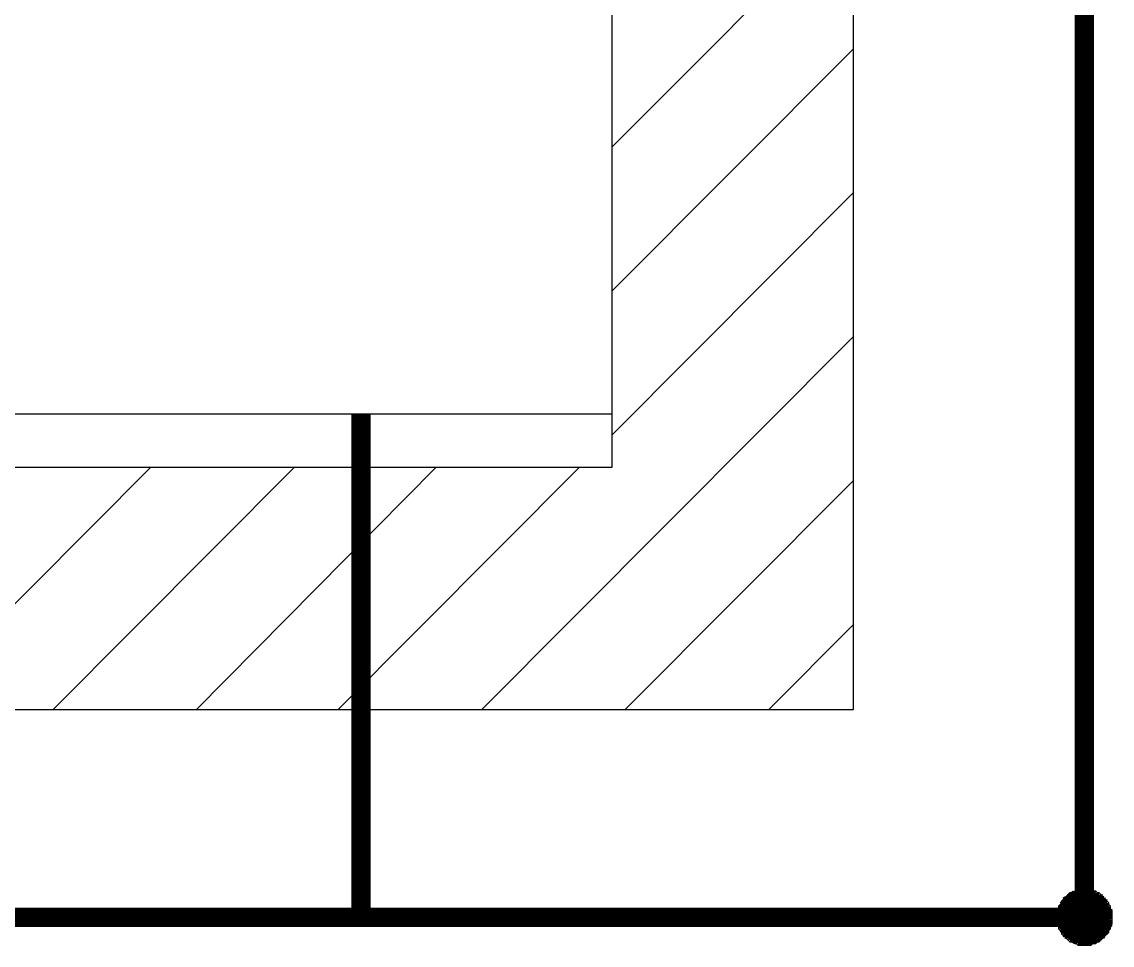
# Model space of a CAD drawing. Extents: x 2969 to 3809, y -1283 to -33.
# Drawn here: x 3130.3 to 3165.49, y -923.22 to -893.44 of the extents above; entities that cross this region are included whole.
import ezdxf

# ---------------------------------------------------------------- set-up
doc = ezdxf.new("R2010")
doc.units = 0
doc.header["$LTSCALE"] = 10
for name, color, linetype in [('填充', 8, 'Continuous'), ('轮廓', 7, 'Continuous'), ('钢筋', 4, 'Continuous')]:
    doc.layers.add(name, color=color, linetype=linetype)

msp = doc.modelspace()

# ---------------------------------------------------------------- linework, layer by layer
at = {"layer": '填充'}
for points in [[(3149.336, -897.484), (3157.124, -889.676)], [(3149.336, -902.128), (3157.124, -894.32)], [(3149.336, -906.77), (3157.124, -898.96)], [(3145.132, -915.628), (3157.124, -903.604)], [(3126.662, -915.628), (3134.45, -907.819)], [(3131.294, -915.628), (3139.082, -907.819)], [(3135.922, -915.628), (3143.66, -907.819)], [(3140.5, -915.628), (3148.288, -907.819)], [(3149.761, -915.628), (3157.124, -908.246)], [(3154.39, -915.628), (3157.124, -912.888)]]:
    msp.add_lwpolyline(points, dxfattribs=at)
at = {"layer": '轮廓'}
for points in [[(3157.124, -871.267), (3157.124, -915.628)], [(3149.336, -879.024), (3149.336, -907.819)], [(3086.739, -906.087), (3149.336, -906.087)], [(3149.336, -907.819), (3086.739, -907.819)], [(3157.124, -915.628), (3079.005, -915.628)]]:
    msp.add_lwpolyline(points, dxfattribs=at)
at = {"layer": '钢筋', "const_width": 0.625}
for points in [[(3164.592, -864.519), (3164.592, -922.324)], [(3141.238, -922.324), (3141.238, -906.087)], [(3071.482, -922.324), (3164.592, -922.324)]]:
    msp.add_lwpolyline(points, dxfattribs=at)
at = {"layer": '钢筋'}
for points in [[(3165.486, -922.324), (3165.486, -922.271), (3165.486, -922.164), (3165.486, -922.111), (3165.436, -922.066), (3165.436, -921.96), (3165.381, -921.906), (3165.381, -921.853), (3165.326, -921.799), (3165.275, -921.746), (3165.221, -921.693), (3165.17, -921.639), (3165.115, -921.586), (3165.061, -921.533), (3165.017, -921.533), (3164.963, -921.479), (3164.857, -921.479), (3164.803, -921.426), (3164.752, -921.426), (3164.646, -921.426), (3164.592, -921.426), (3164.538, -921.426), (3164.432, -921.426), (3164.378, -921.426), (3164.327, -921.479), (3164.283, -921.479), (3164.174, -921.533), (3164.123, -921.533), (3164.069, -921.586), (3164.014, -921.639), (3163.963, -921.693), (3163.909, -921.746), (3163.854, -921.799), (3163.854, -921.853), (3163.803, -921.906), (3163.749, -921.96), (3163.749, -922.066), (3163.698, -922.111), (3163.698, -922.164), (3163.698, -922.271), (3163.698, -922.324), (3163.698, -922.378), (3163.698, -922.484), (3163.698, -922.538), (3163.749, -922.591), (3163.749, -922.698), (3163.803, -922.751), (3163.854, -922.804), (3163.854, -922.858), (3163.909, -922.902), (3163.963, -922.956), (3164.014, -923.009), (3164.069, -923.062), (3164.123, -923.115), (3164.174, -923.115), (3164.283, -923.169), (3164.327, -923.169), (3164.378, -923.222), (3164.432, -923.222), (3164.538, -923.222), (3164.592, -923.222), (3164.646, -923.222), (3164.752, -923.222), (3164.803, -923.222), (3164.857, -923.169), (3164.963, -923.169), (3165.017, -923.115), (3165.061, -923.115), (3165.115, -923.062), (3165.17, -923.009), (3165.221, -922.956), (3165.275, -922.902), (3165.326, -922.858), (3165.381, -922.804), (3165.381, -922.751), (3165.436, -922.698), (3165.436, -922.591), (3165.486, -922.538), (3165.486, -922.484), (3165.486, -922.378), (3165.486, -922.324)], [(3163.698, -922.111), (3164.378, -921.426)], [(3163.698, -922.111), (3164.378, -921.426)], [(3163.698, -922.111), (3164.378, -921.426)], [(3163.698, -922.111), (3164.378, -921.426)], [(3163.698, -922.111), (3164.378, -921.426)], [(3163.698, -922.111), (3164.378, -921.426)], [(3163.698, -922.111), (3164.378, -921.426)], [(3163.698, -922.111), (3164.378, -921.426)], [(3163.698, -922.111), (3164.378, -921.426)], [(3163.698, -922.111), (3164.378, -921.426)], [(3163.698, -922.111), (3164.432, -921.426)], [(3163.698, -922.111), (3164.432, -921.426)], [(3163.698, -922.164), (3164.432, -921.426)], [(3163.698, -922.164), (3164.432, -921.426)], [(3163.698, -922.164), (3164.432, -921.426)], [(3163.698, -922.164), (3164.432, -921.426)], [(3163.698, -922.164), (3164.432, -921.426)], [(3163.698, -922.164), (3164.432, -921.426)], [(3163.698, -922.164), (3164.432, -921.426)], [(3163.698, -922.164), (3164.432, -921.426)], [(3163.698, -922.164), (3164.432, -921.426)], [(3163.698, -922.164), (3164.432, -921.426)], [(3163.698, -922.164), (3164.432, -921.426)], [(3163.698, -922.164), (3164.432, -921.426)], [(3163.698, -922.164), (3164.432, -921.426)], [(3163.698, -922.164), (3164.432, -921.426)], [(3163.698, -922.164), (3164.432, -921.426)], [(3163.698, -922.164), (3164.432, -921.426)], [(3163.698, -922.164), (3164.432, -921.426)], [(3163.698, -922.164), (3164.486, -921.426)], [(3163.698, -922.164), (3164.486, -921.426)], [(3163.698, -922.217), (3164.486, -921.426)], [(3163.698, -922.217), (3164.486, -921.426)], [(3163.698, -922.217), (3164.486, -921.426)], [(3163.698, -922.217), (3164.486, -921.426)], [(3163.698, -922.217), (3164.486, -921.426)], [(3163.698, -922.217), (3164.486, -921.426)], [(3163.698, -922.217), (3164.486, -921.426)], [(3163.698, -922.217), (3164.486, -921.426)], [(3163.698, -922.217), (3164.486, -921.426)], [(3163.698, -922.217), (3164.486, -921.426)], [(3163.698, -922.217), (3164.486, -921.426)], [(3163.698, -922.217), (3164.486, -921.426)], [(3163.698, -922.217), (3164.486, -921.426)], [(3163.698, -922.217), (3164.486, -921.426)], [(3163.698, -922.217), (3164.486, -921.426)], [(3163.698, -922.217), (3164.486, -921.426)], [(3163.698, -922.217), (3164.486, -921.426)], [(3163.698, -922.217), (3164.486, -921.426)], [(3163.698, -922.217), (3164.538, -921.426)], [(3163.698, -922.217), (3164.538, -921.426)], [(3163.698, -922.271), (3164.538, -921.426)], [(3163.698, -922.271), (3164.538, -921.426)], [(3163.698, -922.271), (3164.538, -921.426)], [(3163.698, -922.271), (3164.538, -921.426)], [(3163.698, -922.271), (3164.538, -921.426)], [(3163.698, -922.271), (3164.538, -921.426)], [(3163.698, -922.271), (3164.538, -921.426)], [(3163.698, -922.271), (3164.538, -921.426)], [(3163.698, -922.271), (3164.538, -921.426)], [(3163.698, -922.271), (3164.538, -921.426)], [(3163.698, -922.271), (3164.538, -921.426)], [(3163.698, -922.271), (3164.538, -921.426)], [(3163.698, -922.271), (3164.538, -921.426)], [(3163.698, -922.271), (3164.538, -921.426)], [(3163.698, -922.271), (3164.538, -921.426)], [(3163.698, -922.271), (3164.538, -921.426)], [(3163.698, -922.271), (3164.538, -921.426)], [(3163.698, -922.271), (3164.538, -921.426)], [(3163.698, -922.271), (3164.538, -921.426)], [(3163.698, -922.271), (3164.592, -921.426)], [(3163.698, -922.271), (3164.592, -921.426)], [(3163.698, -922.324), (3164.592, -921.426)], [(3163.698, -922.324), (3164.592, -921.426)], [(3163.698, -922.324), (3164.592, -921.426)], [(3163.698, -922.324), (3164.592, -921.426)], [(3163.698, -922.324), (3164.592, -921.426)], [(3163.698, -922.324), (3164.592, -921.426)], [(3163.698, -922.324), (3164.592, -921.426)], [(3163.698, -922.324), (3164.592, -921.426)], [(3163.698, -922.324), (3164.592, -921.426)], [(3163.698, -922.324), (3164.592, -921.426)], [(3163.698, -922.324), (3164.592, -921.426)], [(3163.698, -922.324), (3164.592, -921.426)], [(3163.698, -922.324), (3164.592, -921.426)], [(3163.698, -922.324), (3164.592, -921.426)], [(3163.698, -922.324), (3164.592, -921.426)], [(3163.698, -922.324), (3164.592, -921.426)], [(3163.698, -922.324), (3164.592, -921.426)], [(3163.698, -922.324), (3164.592, -921.426)], [(3163.698, -922.324), (3164.592, -921.426)], [(3163.698, -922.324), (3164.592, -921.426)], [(3163.698, -922.324), (3164.592, -921.426)], [(3163.698, -922.324), (3164.646, -921.426)], [(3163.698, -922.324), (3164.646, -921.426)], [(3163.698, -922.378), (3164.646, -921.426)], [(3163.698, -922.378), (3164.646, -921.426)], [(3163.698, -922.378), (3164.646, -921.426)], [(3163.698, -922.378), (3164.646, -921.426)], [(3163.698, -922.378), (3164.646, -921.426)], [(3163.698, -922.378), (3164.646, -921.426)], [(3163.698, -922.378), (3164.646, -921.426)], [(3163.698, -922.378), (3164.646, -921.426)], [(3163.698, -922.378), (3164.646, -921.426)], [(3163.698, -922.378), (3164.646, -921.426)], [(3163.698, -922.378), (3164.646, -921.426)], [(3163.698, -922.378), (3164.646, -921.426)], [(3163.698, -922.378), (3164.646, -921.426)], [(3163.698, -922.378), (3164.646, -921.426)], [(3163.698, -922.378), (3164.646, -921.426)], [(3163.698, -922.378), (3164.646, -921.426)], [(3163.698, -922.378), (3164.646, -921.426)], [(3163.698, -922.378), (3164.646, -921.426)], [(3163.698, -922.378), (3164.646, -921.426)], [(3163.698, -922.378), (3164.646, -921.426)], [(3163.698, -922.378), (3164.646, -921.426)], [(3163.698, -922.378), (3164.646, -921.426)], [(3163.698, -922.378), (3164.697, -921.426)], [(3163.698, -922.378), (3164.697, -921.426)], [(3163.698, -922.431), (3164.697, -921.426)], [(3163.698, -922.431), (3164.697, -921.426)], [(3163.698, -922.431), (3164.697, -921.426)], [(3163.698, -922.431), (3164.697, -921.426)], [(3163.698, -922.431), (3164.697, -921.426)], [(3163.698, -922.431), (3164.697, -921.426)], [(3163.698, -922.431), (3164.697, -921.426)], [(3163.698, -922.431), (3164.697, -921.426)], [(3163.698, -922.431), (3164.697, -921.426)], [(3163.698, -922.431), (3164.697, -921.426)], [(3163.698, -922.431), (3164.697, -921.426)], [(3163.698, -922.431), (3164.697, -921.426)], [(3163.698, -922.431), (3164.697, -921.426)], [(3163.698, -922.431), (3164.697, -921.426)], [(3163.698, -922.431), (3164.697, -921.426)], [(3163.698, -922.431), (3164.697, -921.426)], [(3163.698, -922.431), (3164.697, -921.426)], [(3163.698, -922.431), (3164.697, -921.426)], [(3163.698, -922.431), (3164.697, -921.426)], [(3163.698, -922.431), (3164.697, -921.426)], [(3163.698, -922.431), (3164.697, -921.426)], [(3163.698, -922.431), (3164.697, -921.426)], [(3163.698, -922.431), (3164.697, -921.426)], [(3163.698, -922.431), (3164.752, -921.426)], [(3163.698, -922.431), (3164.752, -921.426)], [(3163.698, -922.431), (3164.752, -921.426)], [(3163.698, -922.484), (3164.752, -921.426)], [(3163.698, -922.484), (3164.752, -921.426)], [(3163.698, -922.484), (3164.752, -921.426)], [(3163.698, -922.484), (3164.752, -921.426)], [(3163.698, -922.484), (3164.752, -921.426)], [(3163.698, -922.484), (3164.752, -921.426)], [(3163.698, -922.484), (3164.752, -921.426)], [(3163.698, -922.484), (3164.752, -921.426)], [(3163.698, -922.484), (3164.752, -921.426)], [(3163.698, -922.484), (3164.752, -921.426)], [(3163.698, -922.484), (3164.752, -921.426)], [(3163.698, -922.484), (3164.752, -921.426)], [(3163.698, -922.484), (3164.752, -921.426)], [(3163.698, -922.484), (3164.752, -921.426)], [(3163.698, -922.484), (3164.752, -921.426)], [(3163.698, -922.484), (3164.752, -921.426)], [(3163.698, -922.484), (3164.752, -921.426)], [(3163.698, -922.484), (3164.752, -921.426)], [(3163.698, -922.484), (3164.752, -921.426)], [(3163.698, -922.484), (3164.752, -921.426)], [(3163.698, -922.484), (3164.752, -921.426)], [(3163.698, -922.484), (3164.752, -921.426)], [(3163.698, -922.484), (3164.752, -921.426)], [(3163.698, -922.484), (3164.752, -921.426)], [(3163.698, -922.484), (3164.803, -921.426)], [(3163.698, -922.484), (3164.803, -921.426)], [(3163.698, -922.484), (3164.803, -921.426)], [(3163.698, -922.538), (3164.803, -921.426)], [(3163.698, -922.538), (3164.803, -921.426)], [(3163.698, -922.538), (3164.803, -921.426)], [(3163.698, -922.538), (3164.803, -921.426)], [(3163.698, -922.538), (3164.803, -921.426)], [(3163.698, -922.538), (3164.803, -921.426)], [(3163.698, -922.538), (3164.803, -921.426)], [(3163.698, -922.538), (3164.803, -921.426)], [(3163.698, -922.538), (3164.803, -921.426)], [(3163.698, -922.538), (3164.803, -921.426)], [(3163.698, -922.538), (3164.803, -921.426)], [(3163.698, -922.538), (3164.803, -921.426)], [(3163.698, -922.538), (3164.803, -921.426)], [(3163.698, -922.538), (3164.803, -921.426)], [(3163.698, -922.538), (3164.803, -921.426)], [(3163.698, -922.538), (3164.803, -921.426)], [(3163.698, -922.538), (3164.803, -921.426)], [(3163.749, -922.066), (3164.378, -921.426)], [(3163.749, -922.066), (3164.378, -921.426)], [(3163.749, -922.111), (3164.378, -921.426)], [(3163.749, -922.111), (3164.378, -921.426)], [(3163.749, -922.111), (3164.378, -921.426)], [(3163.749, -922.111), (3164.378, -921.426)], [(3163.749, -922.111), (3164.378, -921.426)], [(3163.749, -922.538), (3164.803, -921.426)], [(3163.749, -922.538), (3164.803, -921.426)], [(3163.749, -922.538), (3164.803, -921.426)], [(3163.749, -922.538), (3164.803, -921.426)], [(3163.749, -922.538), (3164.803, -921.426)], [(3163.749, -922.538), (3164.803, -921.426)], [(3163.749, -922.538), (3164.803, -921.426)], [(3163.749, -922.538), (3164.803, -921.426)], [(3163.749, -922.538), (3164.857, -921.426)], [(3163.749, -922.538), (3164.857, -921.426)], [(3163.749, -922.538), (3164.857, -921.426)], [(3163.749, -922.591), (3164.857, -921.426)], [(3163.749, -921.96), (3164.228, -921.479)], [(3163.749, -921.96), (3164.228, -921.479)], [(3163.749, -921.96), (3164.228, -921.479)], [(3163.749, -921.96), (3164.228, -921.479)], [(3163.749, -921.96), (3164.228, -921.479)], [(3163.749, -921.96), (3164.228, -921.479)], [(3163.749, -921.96), (3164.283, -921.479)], [(3163.749, -921.96), (3164.283, -921.479)], [(3163.749, -922.013), (3164.283, -921.479)], [(3163.749, -922.013), (3164.283, -921.479)], [(3163.749, -922.013), (3164.283, -921.479)], [(3163.749, -922.013), (3164.283, -921.479)], [(3163.749, -922.013), (3164.283, -921.479)], [(3163.749, -922.013), (3164.283, -921.479)], [(3163.749, -922.013), (3164.283, -921.479)], [(3163.749, -922.013), (3164.283, -921.479)], [(3163.749, -922.013), (3164.283, -921.479)], [(3163.749, -922.013), (3164.283, -921.479)], [(3163.749, -922.013), (3164.283, -921.479)], [(3163.749, -922.013), (3164.283, -921.479)], [(3163.749, -922.013), (3164.283, -921.479)], [(3163.749, -922.013), (3164.327, -921.479)], [(3163.749, -922.066), (3164.327, -921.479)], [(3163.749, -922.066), (3164.327, -921.479)], [(3163.749, -922.066), (3164.327, -921.479)], [(3163.749, -922.066), (3164.327, -921.479)], [(3163.749, -922.066), (3164.327, -921.479)], [(3163.749, -922.066), (3164.327, -921.479)], [(3163.749, -922.066), (3164.327, -921.479)], [(3163.749, -922.066), (3164.327, -921.479)], [(3163.749, -922.066), (3164.327, -921.479)], [(3163.749, -922.066), (3164.327, -921.479)], [(3163.749, -922.066), (3164.327, -921.479)], [(3163.749, -922.066), (3164.327, -921.479)], [(3163.749, -922.066), (3164.327, -921.479)], [(3163.749, -922.066), (3164.327, -921.479)], [(3163.749, -922.591), (3164.857, -921.479)], [(3163.749, -922.591), (3164.857, -921.479)], [(3163.749, -922.591), (3164.857, -921.479)], [(3163.749, -922.591), (3164.857, -921.479)], [(3163.749, -922.591), (3164.857, -921.479)], [(3163.749, -922.591), (3164.857, -921.479)], [(3163.749, -922.591), (3164.857, -921.479)], [(3163.749, -922.591), (3164.857, -921.479)], [(3163.749, -922.591), (3164.857, -921.479)], [(3163.749, -922.591), (3164.857, -921.479)], [(3163.749, -922.591), (3164.857, -921.479)], [(3163.749, -922.591), (3164.857, -921.479)], [(3163.749, -922.591), (3164.857, -921.479)], [(3163.749, -922.591), (3164.857, -921.479)], [(3163.749, -922.591), (3164.857, -921.479)], [(3163.749, -922.591), (3164.857, -921.479)], [(3163.749, -922.591), (3164.857, -921.479)], [(3163.749, -922.591), (3164.857, -921.479)], [(3163.749, -922.591), (3164.857, -921.479)], [(3163.749, -922.591), (3164.857, -921.479)], [(3163.749, -922.591), (3164.857, -921.479)], [(3163.749, -922.591), (3164.857, -921.479)], [(3163.749, -922.591), (3164.857, -921.479)], [(3163.749, -922.591), (3164.857, -921.479)], [(3163.749, -922.591), (3164.857, -921.479)], [(3163.749, -922.591), (3164.857, -921.479)], [(3163.749, -922.591), (3164.912, -921.479)], [(3163.749, -922.591), (3164.912, -921.479)], [(3163.749, -922.591), (3164.912, -921.479)], [(3163.749, -922.645), (3164.912, -921.479)], [(3163.749, -922.645), (3164.912, -921.479)], [(3163.749, -922.645), (3164.912, -921.479)], [(3163.749, -922.645), (3164.912, -921.479)], [(3163.749, -922.645), (3164.912, -921.479)], [(3163.749, -922.645), (3164.912, -921.479)], [(3163.749, -922.645), (3164.912, -921.479)], [(3163.749, -922.645), (3164.912, -921.479)], [(3163.749, -922.645), (3164.912, -921.479)], [(3163.749, -922.645), (3164.912, -921.479)], [(3163.749, -922.645), (3164.912, -921.479)], [(3163.749, -922.645), (3164.912, -921.479)], [(3163.749, -922.645), (3164.912, -921.479)], [(3163.749, -922.645), (3164.912, -921.479)], [(3163.749, -922.645), (3164.912, -921.479)], [(3163.749, -922.645), (3164.912, -921.479)], [(3163.749, -922.645), (3164.912, -921.479)], [(3163.749, -922.645), (3164.912, -921.479)], [(3163.749, -922.645), (3164.912, -921.479)], [(3163.749, -922.645), (3164.912, -921.479)], [(3163.749, -922.645), (3164.912, -921.479)], [(3163.749, -922.645), (3164.912, -921.479)], [(3163.749, -922.645), (3164.912, -921.479)], [(3163.749, -922.645), (3164.912, -921.479)], [(3163.749, -922.645), (3164.912, -921.479)], [(3163.749, -922.645), (3164.912, -921.479)], [(3163.749, -922.645), (3164.912, -921.479)], [(3163.749, -922.645), (3164.912, -921.479)], [(3163.749, -922.645), (3164.963, -921.479)], [(3163.749, -922.645), (3164.963, -921.479)], [(3163.749, -922.645), (3164.963, -921.479)], [(3163.749, -922.698), (3164.963, -921.479)], [(3163.749, -922.698), (3164.963, -921.479)], [(3163.749, -922.698), (3164.963, -921.479)], [(3163.749, -922.698), (3164.963, -921.479)], [(3163.749, -922.698), (3164.963, -921.479)], [(3163.749, -922.698), (3164.963, -921.479)], [(3163.749, -922.698), (3164.963, -921.479)], [(3163.749, -922.698), (3164.963, -921.479)], [(3163.749, -922.698), (3164.963, -921.479)], [(3163.749, -922.698), (3164.963, -921.479)], [(3163.749, -922.698), (3164.963, -921.479)], [(3163.749, -922.698), (3164.963, -921.479)], [(3163.749, -922.698), (3164.963, -921.479)], [(3163.749, -922.698), (3164.963, -921.479)], [(3163.749, -922.698), (3164.963, -921.479)], [(3163.749, -922.698), (3164.963, -921.479)], [(3163.749, -922.698), (3164.963, -921.479)], [(3163.803, -921.96), (3164.228, -921.479)], [(3163.803, -921.96), (3164.228, -921.479)], [(3163.803, -921.96), (3164.228, -921.479)], [(3163.803, -922.698), (3164.963, -921.479)], [(3163.803, -922.698), (3164.963, -921.479)], [(3163.803, -922.698), (3164.963, -921.479)], [(3163.803, -922.698), (3164.963, -921.479)], [(3163.803, -922.698), (3164.963, -921.479)], [(3163.803, -922.698), (3164.963, -921.479)], [(3163.803, -922.698), (3164.963, -921.479)], [(3163.803, -922.698), (3164.963, -921.479)], [(3163.803, -921.853), (3164.123, -921.533)], [(3163.803, -921.853), (3164.123, -921.533)], [(3163.803, -921.853), (3164.123, -921.533)], [(3163.803, -921.853), (3164.174, -921.533)], [(3163.803, -921.906), (3164.174, -921.533)], [(3163.803, -921.906), (3164.174, -921.533)], [(3163.803, -921.906), (3164.174, -921.533)], [(3163.803, -921.906), (3164.174, -921.533)], [(3163.803, -921.906), (3164.174, -921.533)], [(3163.803, -921.906), (3164.174, -921.533)], [(3163.803, -921.906), (3164.174, -921.533)], [(3163.803, -921.906), (3164.174, -921.533)], [(3163.803, -921.906), (3164.174, -921.533)], [(3163.803, -921.906), (3164.174, -921.533)], [(3163.803, -921.906), (3164.228, -921.533)], [(3163.803, -921.96), (3164.228, -921.533)], [(3163.803, -921.96), (3164.228, -921.533)], [(3163.803, -922.698), (3164.963, -921.533)], [(3163.803, -922.698), (3164.963, -921.533)], [(3163.803, -922.698), (3164.963, -921.533)], [(3163.803, -922.698), (3164.963, -921.533)], [(3163.803, -922.698), (3164.963, -921.533)], [(3163.803, -922.698), (3165.017, -921.533)], [(3163.803, -922.698), (3165.017, -921.533)], [(3163.803, -922.698), (3165.017, -921.533)], [(3163.803, -922.751), (3165.017, -921.533)], [(3163.803, -922.751), (3165.017, -921.533)], [(3163.803, -922.751), (3165.017, -921.533)], [(3163.803, -922.751), (3165.017, -921.533)], [(3163.803, -922.751), (3165.017, -921.533)], [(3163.803, -922.751), (3165.017, -921.533)], [(3163.803, -922.751), (3165.017, -921.533)], [(3163.803, -922.751), (3165.017, -921.533)], [(3163.803, -922.751), (3165.017, -921.533)], [(3163.803, -922.751), (3165.017, -921.533)], [(3163.803, -922.751), (3165.017, -921.533)], [(3163.803, -922.751), (3165.017, -921.533)], [(3163.803, -922.751), (3165.017, -921.533)], [(3163.803, -922.751), (3165.017, -921.533)], [(3163.803, -922.751), (3165.017, -921.533)], [(3163.803, -922.751), (3165.017, -921.533)], [(3163.803, -922.751), (3165.017, -921.533)], [(3163.803, -922.751), (3165.017, -921.533)], [(3163.803, -922.751), (3165.017, -921.533)], [(3163.803, -922.751), (3165.017, -921.533)], [(3163.803, -922.751), (3165.017, -921.533)], [(3163.803, -922.751), (3165.017, -921.533)], [(3163.803, -922.751), (3165.017, -921.533)], [(3163.803, -922.751), (3165.017, -921.533)], [(3163.803, -922.751), (3165.017, -921.533)], [(3163.803, -922.751), (3165.017, -921.533)], [(3163.803, -922.751), (3165.017, -921.533)], [(3163.803, -922.751), (3165.017, -921.533)], [(3163.803, -922.751), (3165.017, -921.533)], [(3163.803, -922.751), (3165.017, -921.533)], [(3163.803, -922.751), (3165.017, -921.533)], [(3163.803, -922.751), (3165.017, -921.533)], [(3163.803, -922.751), (3165.061, -921.533)], [(3163.803, -922.751), (3165.061, -921.533)], [(3163.803, -922.751), (3165.061, -921.533)], [(3163.803, -922.804), (3165.061, -921.533)], [(3163.803, -922.804), (3165.061, -921.533)], [(3163.803, -922.804), (3165.061, -921.533)], [(3163.803, -922.804), (3165.061, -921.533)], [(3163.803, -922.804), (3165.061, -921.533)], [(3163.803, -922.804), (3165.061, -921.533)], [(3163.803, -922.804), (3165.061, -921.533)], [(3163.803, -922.804), (3165.061, -921.533)], [(3163.803, -922.804), (3165.061, -921.533)], [(3163.803, -922.804), (3165.061, -921.533)], [(3163.803, -922.804), (3165.061, -921.533)], [(3163.803, -922.804), (3165.061, -921.533)], [(3163.803, -922.804), (3165.061, -921.533)], [(3163.803, -922.804), (3165.061, -921.533)], [(3163.854, -921.853), (3164.123, -921.533)], [(3163.854, -922.804), (3165.061, -921.533)], [(3163.854, -922.804), (3165.061, -921.533)], [(3163.854, -922.804), (3165.061, -921.533)], [(3163.854, -922.804), (3165.061, -921.533)], [(3163.854, -922.804), (3165.061, -921.533)], [(3163.854, -922.804), (3165.061, -921.533)], [(3163.854, -922.804), (3165.061, -921.533)], [(3163.854, -921.799), (3164.069, -921.586)], [(3163.854, -921.799), (3164.069, -921.586)], [(3163.854, -921.799), (3164.069, -921.586)], [(3163.854, -921.799), (3164.069, -921.586)], [(3163.854, -921.799), (3164.069, -921.586)], [(3163.854, -921.799), (3164.123, -921.586)], [(3163.854, -921.853), (3164.123, -921.586)], [(3163.854, -921.853), (3164.123, -921.586)], [(3163.854, -921.853), (3164.123, -921.586)], [(3163.854, -922.804), (3165.061, -921.586)], [(3163.854, -922.804), (3165.061, -921.586)], [(3163.854, -922.804), (3165.061, -921.586)], [(3163.854, -922.804), (3165.061, -921.586)], [(3163.854, -922.804), (3165.061, -921.586)], [(3163.854, -922.804), (3165.061, -921.586)], [(3163.854, -922.804), (3165.061, -921.586)], [(3163.854, -922.804), (3165.061, -921.586)], [(3163.854, -922.804), (3165.061, -921.586)], [(3163.854, -922.804), (3165.061, -921.586)], [(3163.854, -922.804), (3165.061, -921.586)], [(3163.854, -922.804), (3165.061, -921.586)], [(3163.854, -922.804), (3165.061, -921.586)], [(3163.854, -922.804), (3165.115, -921.586)], [(3163.854, -922.804), (3165.115, -921.586)], [(3163.854, -922.804), (3165.115, -921.586)], [(3163.854, -922.858), (3165.115, -921.586)], [(3163.854, -922.858), (3165.115, -921.586)], [(3163.854, -922.858), (3165.115, -921.586)], [(3163.854, -922.858), (3165.115, -921.586)], [(3163.854, -922.858), (3165.115, -921.586)], [(3163.854, -922.858), (3165.115, -921.586)], [(3163.854, -922.858), (3165.115, -921.586)], [(3163.854, -922.858), (3165.115, -921.586)], [(3163.854, -922.858), (3165.115, -921.586)], [(3163.854, -922.858), (3165.115, -921.586)], [(3163.854, -922.858), (3165.115, -921.586)], [(3163.854, -922.858), (3165.115, -921.586)], [(3163.854, -922.858), (3165.115, -921.586)], [(3163.854, -922.858), (3165.115, -921.586)], [(3163.854, -922.858), (3165.115, -921.586)], [(3163.854, -922.858), (3165.115, -921.586)], [(3163.854, -922.858), (3165.115, -921.586)], [(3163.854, -922.858), (3165.115, -921.586)], [(3163.854, -922.858), (3165.115, -921.586)], [(3163.854, -922.858), (3165.115, -921.586)], [(3163.854, -922.858), (3165.115, -921.586)], [(3163.854, -922.858), (3165.115, -921.586)], [(3163.854, -922.858), (3165.115, -921.586)], [(3163.854, -922.858), (3165.115, -921.586)], [(3163.854, -922.858), (3165.115, -921.586)], [(3163.854, -922.858), (3165.115, -921.586)], [(3163.854, -922.858), (3165.115, -921.586)], [(3163.854, -922.858), (3165.115, -921.586)], [(3163.854, -922.858), (3165.115, -921.586)], [(3163.854, -922.858), (3165.115, -921.586)], [(3163.854, -922.858), (3165.115, -921.586)], [(3163.854, -922.858), (3165.115, -921.586)], [(3163.854, -922.858), (3165.115, -921.586)], [(3163.909, -921.799), (3164.069, -921.586)], [(3163.909, -922.858), (3165.115, -921.586)], [(3163.909, -922.858), (3165.115, -921.586)], [(3163.909, -922.858), (3165.115, -921.586)], [(3163.909, -922.858), (3165.17, -921.586)], [(3163.909, -922.858), (3165.17, -921.586)], [(3163.909, -922.858), (3165.17, -921.586)], [(3163.909, -921.693), (3164.014, -921.639)], [(3163.909, -921.746), (3164.014, -921.639)], [(3163.909, -921.746), (3164.014, -921.639)], [(3163.909, -921.746), (3164.014, -921.639)], [(3163.909, -922.902), (3165.17, -921.639)], [(3163.909, -922.902), (3165.17, -921.639)], [(3163.909, -922.902), (3165.17, -921.639)], [(3163.909, -922.902), (3165.17, -921.639)], [(3163.909, -922.902), (3165.17, -921.639)], [(3163.909, -922.902), (3165.17, -921.639)], [(3163.909, -922.902), (3165.17, -921.639)], [(3163.909, -922.902), (3165.17, -921.639)], [(3163.909, -922.902), (3165.17, -921.639)], [(3163.909, -922.902), (3165.17, -921.639)], [(3163.909, -922.902), (3165.17, -921.639)], [(3163.909, -922.902), (3165.17, -921.639)], [(3163.909, -922.902), (3165.17, -921.639)], [(3163.909, -922.902), (3165.17, -921.639)], [(3163.909, -922.902), (3165.17, -921.639)], [(3163.909, -922.902), (3165.17, -921.639)], [(3163.909, -922.902), (3165.17, -921.639)], [(3163.909, -922.902), (3165.17, -921.639)], [(3163.909, -922.902), (3165.17, -921.639)], [(3163.909, -922.902), (3165.17, -921.639)], [(3163.909, -922.902), (3165.17, -921.639)], [(3163.909, -922.902), (3165.17, -921.639)], [(3163.909, -922.902), (3165.17, -921.639)], [(3163.909, -922.902), (3165.17, -921.639)], [(3163.909, -922.902), (3165.17, -921.639)], [(3163.909, -922.902), (3165.17, -921.639)], [(3163.909, -922.902), (3165.17, -921.639)], [(3163.909, -922.902), (3165.17, -921.639)], [(3163.909, -922.902), (3165.17, -921.639)], [(3163.909, -922.902), (3165.17, -921.639)], [(3163.909, -922.902), (3165.17, -921.639)], [(3163.909, -922.902), (3165.17, -921.639)], [(3163.909, -922.902), (3165.17, -921.639)], [(3163.909, -922.902), (3165.17, -921.639)], [(3163.909, -922.902), (3165.17, -921.639)], [(3163.909, -922.902), (3165.17, -921.639)], [(3163.909, -922.902), (3165.17, -921.639)], [(3163.909, -922.902), (3165.17, -921.639)], [(3163.909, -922.902), (3165.17, -921.639)], [(3163.909, -922.902), (3165.221, -921.639)], [(3163.909, -922.902), (3165.221, -921.639)], [(3163.909, -922.902), (3165.221, -921.639)], [(3163.909, -922.956), (3165.221, -921.639)], [(3163.909, -922.956), (3165.221, -921.639)], [(3163.963, -922.956), (3165.221, -921.639)], [(3163.963, -922.956), (3165.221, -921.639)], [(3163.963, -922.956), (3165.221, -921.639)], [(3163.963, -922.956), (3165.221, -921.639)], [(3163.963, -922.956), (3165.221, -921.639)], [(3163.963, -922.956), (3165.221, -921.693)], [(3163.963, -922.956), (3165.221, -921.693)], [(3163.963, -922.956), (3165.221, -921.693)], [(3163.963, -922.956), (3165.221, -921.693)], [(3163.963, -922.956), (3165.221, -921.693)], [(3163.963, -922.956), (3165.221, -921.693)], [(3163.963, -922.956), (3165.221, -921.693)], [(3163.963, -922.956), (3165.221, -921.693)], [(3163.963, -922.956), (3165.221, -921.693)], [(3163.963, -922.956), (3165.221, -921.693)], [(3163.963, -922.956), (3165.221, -921.693)], [(3163.963, -922.956), (3165.221, -921.693)], [(3163.963, -922.956), (3165.221, -921.693)], [(3163.963, -922.956), (3165.221, -921.693)], [(3163.963, -922.956), (3165.221, -921.693)], [(3163.963, -922.956), (3165.221, -921.693)], [(3163.963, -922.956), (3165.221, -921.693)], [(3163.963, -922.956), (3165.221, -921.693)], [(3163.963, -922.956), (3165.221, -921.693)], [(3163.963, -922.956), (3165.221, -921.693)], [(3163.963, -922.956), (3165.221, -921.693)], [(3163.963, -922.956), (3165.221, -921.693)], [(3163.963, -922.956), (3165.221, -921.693)], [(3163.963, -922.956), (3165.221, -921.693)], [(3163.963, -922.956), (3165.221, -921.693)], [(3163.963, -922.956), (3165.221, -921.693)], [(3163.963, -922.956), (3165.221, -921.693)], [(3163.963, -922.956), (3165.221, -921.693)], [(3163.963, -922.956), (3165.221, -921.693)], [(3163.963, -922.956), (3165.221, -921.693)], [(3163.963, -922.956), (3165.221, -921.693)], [(3163.963, -922.956), (3165.221, -921.693)], [(3163.963, -922.956), (3165.221, -921.693)], [(3163.963, -922.956), (3165.221, -921.693)], [(3163.963, -922.956), (3165.221, -921.693)], [(3163.963, -922.956), (3165.275, -921.693)], [(3163.963, -922.956), (3165.275, -921.693)], [(3163.963, -922.956), (3165.275, -921.693)], [(3163.963, -923.009), (3165.275, -921.693)], [(3163.963, -923.009), (3165.275, -921.693)], [(3163.963, -923.009), (3165.275, -921.693)], [(3164.014, -923.009), (3165.275, -921.693)], [(3164.014, -923.009), (3165.275, -921.693)], [(3164.014, -923.009), (3165.275, -921.693)], [(3164.014, -923.009), (3165.275, -921.693)], [(3164.014, -923.009), (3165.275, -921.746)], [(3164.014, -923.009), (3165.275, -921.746)], [(3164.014, -923.009), (3165.275, -921.746)], [(3164.014, -923.009), (3165.275, -921.746)], [(3164.014, -923.009), (3165.275, -921.746)], [(3164.014, -923.009), (3165.275, -921.746)], [(3164.014, -923.009), (3165.275, -921.746)], [(3164.014, -923.009), (3165.275, -921.746)], [(3164.014, -923.009), (3165.275, -921.746)], [(3164.014, -923.009), (3165.275, -921.746)], [(3164.014, -923.009), (3165.275, -921.746)], [(3164.014, -923.009), (3165.275, -921.746)], [(3164.014, -923.009), (3165.275, -921.746)], [(3164.014, -923.009), (3165.275, -921.746)], [(3164.014, -923.009), (3165.275, -921.746)], [(3164.014, -923.009), (3165.275, -921.746)], [(3164.014, -923.009), (3165.275, -921.746)], [(3164.014, -923.009), (3165.275, -921.746)], [(3164.014, -923.009), (3165.275, -921.746)], [(3164.014, -923.009), (3165.275, -921.746)], [(3164.014, -923.009), (3165.275, -921.746)], [(3164.014, -923.009), (3165.275, -921.746)], [(3164.014, -923.009), (3165.275, -921.746)], [(3164.014, -923.009), (3165.275, -921.746)], [(3164.014, -923.009), (3165.275, -921.746)], [(3164.014, -923.009), (3165.275, -921.746)], [(3164.014, -923.009), (3165.275, -921.746)], [(3164.014, -923.009), (3165.275, -921.746)], [(3164.014, -923.009), (3165.275, -921.746)], [(3164.014, -923.009), (3165.275, -921.746)], [(3164.014, -923.009), (3165.275, -921.746)], [(3164.014, -923.009), (3165.275, -921.746)], [(3164.014, -923.009), (3165.275, -921.746)], [(3164.014, -923.009), (3165.275, -921.746)], [(3164.014, -923.009), (3165.275, -921.746)], [(3164.014, -923.009), (3165.275, -921.746)], [(3164.014, -923.009), (3165.275, -921.746)], [(3164.014, -923.009), (3165.275, -921.746)], [(3164.069, -923.009), (3165.275, -921.746)], [(3164.069, -923.009), (3165.326, -921.746)], [(3164.069, -923.009), (3165.326, -921.746)], [(3164.069, -923.009), (3165.326, -921.746)], [(3164.069, -923.009), (3165.326, -921.799)], [(3164.069, -923.062), (3165.326, -921.799)], [(3164.069, -923.062), (3165.326, -921.799)], [(3164.069, -923.062), (3165.326, -921.799)], [(3164.069, -923.062), (3165.326, -921.799)], [(3164.069, -923.062), (3165.326, -921.799)], [(3164.069, -923.062), (3165.326, -921.799)], [(3164.069, -923.062), (3165.326, -921.799)], [(3164.069, -923.062), (3165.326, -921.799)], [(3164.069, -923.062), (3165.326, -921.799)], [(3164.069, -923.062), (3165.326, -921.799)], [(3164.069, -923.062), (3165.326, -921.799)], [(3164.069, -923.062), (3165.326, -921.799)], [(3164.069, -923.062), (3165.326, -921.799)], [(3164.069, -923.062), (3165.326, -921.799)], [(3164.069, -923.062), (3165.326, -921.799)], [(3164.069, -923.062), (3165.326, -921.799)], [(3164.069, -923.062), (3165.326, -921.799)], [(3164.069, -923.062), (3165.326, -921.799)], [(3164.069, -923.062), (3165.326, -921.799)], [(3164.069, -923.062), (3165.326, -921.799)], [(3164.069, -923.062), (3165.326, -921.799)], [(3164.069, -923.062), (3165.326, -921.799)], [(3164.069, -923.062), (3165.326, -921.799)], [(3164.069, -923.062), (3165.326, -921.799)], [(3164.069, -923.062), (3165.326, -921.799)], [(3164.069, -923.062), (3165.326, -921.799)], [(3164.069, -923.062), (3165.326, -921.799)], [(3164.069, -923.062), (3165.326, -921.799)], [(3164.069, -923.062), (3165.326, -921.799)], [(3164.069, -923.062), (3165.326, -921.799)], [(3164.069, -923.062), (3165.326, -921.799)], [(3164.069, -923.062), (3165.326, -921.799)], [(3164.069, -923.062), (3165.326, -921.799)], [(3164.069, -923.062), (3165.326, -921.799)], [(3164.123, -923.062), (3165.326, -921.799)], [(3164.123, -923.062), (3165.326, -921.799)], [(3164.123, -923.062), (3165.326, -921.799)], [(3164.123, -923.062), (3165.326, -921.799)], [(3164.123, -923.062), (3165.326, -921.853)], [(3164.123, -923.062), (3165.326, -921.853)], [(3164.123, -923.062), (3165.326, -921.853)], [(3164.123, -923.062), (3165.326, -921.853)], [(3164.123, -923.062), (3165.326, -921.853)], [(3164.123, -923.062), (3165.326, -921.853)], [(3164.123, -923.062), (3165.326, -921.853)], [(3164.123, -923.062), (3165.326, -921.853)], [(3164.123, -923.062), (3165.326, -921.853)], [(3164.123, -923.062), (3165.326, -921.853)], [(3164.123, -923.062), (3165.326, -921.853)], [(3164.123, -923.062), (3165.326, -921.853)], [(3164.123, -923.062), (3165.326, -921.853)], [(3164.123, -923.062), (3165.381, -921.853)], [(3164.123, -923.062), (3165.381, -921.853)], [(3164.123, -923.062), (3165.381, -921.853)], [(3164.123, -923.062), (3165.381, -921.853)], [(3164.123, -923.115), (3165.381, -921.853)], [(3164.123, -923.115), (3165.381, -921.853)], [(3164.123, -923.115), (3165.381, -921.853)], [(3164.123, -923.115), (3165.381, -921.853)], [(3164.123, -923.115), (3165.381, -921.853)], [(3164.123, -923.115), (3165.381, -921.853)], [(3164.123, -923.115), (3165.381, -921.853)], [(3164.123, -923.115), (3165.381, -921.853)], [(3164.123, -923.115), (3165.381, -921.853)], [(3164.123, -923.115), (3165.381, -921.853)], [(3164.123, -923.115), (3165.381, -921.853)], [(3164.123, -923.115), (3165.381, -921.853)], [(3164.123, -923.115), (3165.381, -921.853)], [(3164.123, -923.115), (3165.381, -921.853)], [(3164.123, -923.115), (3165.381, -921.853)], [(3164.123, -923.115), (3165.381, -921.853)], [(3164.123, -923.115), (3165.381, -921.853)], [(3164.174, -923.115), (3165.381, -921.853)], [(3164.174, -923.115), (3165.381, -921.853)], [(3164.174, -923.115), (3165.381, -921.853)], [(3164.174, -923.115), (3165.381, -921.906)], [(3164.174, -923.115), (3165.381, -921.906)], [(3164.174, -923.115), (3165.381, -921.906)], [(3164.174, -923.115), (3165.381, -921.906)], [(3164.174, -923.115), (3165.381, -921.906)], [(3164.174, -923.115), (3165.381, -921.906)], [(3164.174, -923.115), (3165.381, -921.906)], [(3164.174, -923.115), (3165.381, -921.906)], [(3164.174, -923.115), (3165.381, -921.906)], [(3164.174, -923.115), (3165.381, -921.906)], [(3164.174, -923.115), (3165.381, -921.906)], [(3164.174, -923.115), (3165.381, -921.906)], [(3164.174, -923.115), (3165.381, -921.906)], [(3164.174, -923.115), (3165.381, -921.906)], [(3164.174, -923.115), (3165.381, -921.906)], [(3164.174, -923.115), (3165.381, -921.906)], [(3164.174, -923.115), (3165.381, -921.906)], [(3164.174, -923.115), (3165.381, -921.906)], [(3164.174, -923.115), (3165.381, -921.906)], [(3164.174, -923.115), (3165.381, -921.906)], [(3164.174, -923.115), (3165.381, -921.906)], [(3164.174, -923.115), (3165.381, -921.906)], [(3164.174, -923.115), (3165.381, -921.906)], [(3164.174, -923.115), (3165.381, -921.906)], [(3164.174, -923.115), (3165.381, -921.906)], [(3164.174, -923.115), (3165.381, -921.906)], [(3164.174, -923.115), (3165.381, -921.906)], [(3164.174, -923.115), (3165.381, -921.906)], [(3164.174, -923.115), (3165.381, -921.906)], [(3164.174, -923.115), (3165.381, -921.906)], [(3164.174, -923.115), (3165.381, -921.906)], [(3164.174, -923.115), (3165.381, -921.906)], [(3164.228, -923.115), (3165.381, -921.906)], [(3164.228, -923.115), (3165.381, -921.906)], [(3164.228, -923.115), (3165.381, -921.906)], [(3164.228, -923.115), (3165.381, -921.96)], [(3164.228, -923.115), (3165.381, -921.96)], [(3164.228, -923.115), (3165.381, -921.96)], [(3164.228, -923.115), (3165.381, -921.96)], [(3164.228, -923.115), (3165.381, -921.96)], [(3164.228, -923.115), (3165.436, -921.96)], [(3164.228, -923.115), (3165.436, -921.96)], [(3164.228, -923.115), (3165.436, -921.96)], [(3164.228, -923.115), (3165.436, -921.96)], [(3164.228, -923.115), (3165.436, -921.96)], [(3164.228, -923.169), (3165.436, -921.96)], [(3164.228, -923.169), (3165.436, -921.96)], [(3164.228, -923.169), (3165.436, -921.96)], [(3164.228, -923.169), (3165.436, -921.96)], [(3164.228, -923.169), (3165.436, -921.96)], [(3164.228, -923.169), (3165.436, -921.96)], [(3164.228, -923.169), (3165.436, -921.96)], [(3164.228, -923.169), (3165.436, -921.96)], [(3164.228, -923.169), (3165.436, -921.96)], [(3164.228, -923.169), (3165.436, -921.96)], [(3164.228, -923.169), (3165.436, -921.96)], [(3164.228, -923.169), (3165.436, -921.96)], [(3164.228, -923.169), (3165.436, -921.96)], [(3164.228, -923.169), (3165.436, -921.96)], [(3164.228, -923.169), (3165.436, -921.96)], [(3164.228, -923.169), (3165.436, -921.96)], [(3164.228, -923.169), (3165.436, -921.96)], [(3164.228, -923.169), (3165.436, -921.96)], [(3164.228, -923.169), (3165.436, -921.96)], [(3164.228, -923.169), (3165.436, -921.96)], [(3164.283, -923.169), (3165.436, -921.96)], [(3164.283, -923.169), (3165.436, -921.96)], [(3164.283, -923.169), (3165.436, -921.96)], [(3164.283, -923.169), (3165.436, -922.013)], [(3164.283, -923.169), (3165.436, -922.013)], [(3164.283, -923.169), (3165.436, -922.013)], [(3164.283, -923.169), (3165.436, -922.013)], [(3164.283, -923.169), (3165.436, -922.013)], [(3164.283, -923.169), (3165.436, -922.013)], [(3164.283, -923.169), (3165.436, -922.013)], [(3164.283, -923.169), (3165.436, -922.013)], [(3164.283, -923.169), (3165.436, -922.013)], [(3164.283, -923.169), (3165.436, -922.013)], [(3164.283, -923.169), (3165.436, -922.013)], [(3164.283, -923.169), (3165.436, -922.013)], [(3164.283, -923.169), (3165.436, -922.013)], [(3164.283, -923.169), (3165.436, -922.013)], [(3164.283, -923.169), (3165.436, -922.013)], [(3164.283, -923.169), (3165.436, -922.013)], [(3164.283, -923.169), (3165.436, -922.013)], [(3164.283, -923.169), (3165.436, -922.013)], [(3164.283, -923.169), (3165.436, -922.013)], [(3164.283, -923.169), (3165.436, -922.013)], [(3164.283, -923.169), (3165.436, -922.013)], [(3164.283, -923.169), (3165.436, -922.013)], [(3164.283, -923.169), (3165.436, -922.013)], [(3164.283, -923.169), (3165.436, -922.013)], [(3164.283, -923.169), (3165.436, -922.013)], [(3164.283, -923.169), (3165.436, -922.013)], [(3164.283, -923.169), (3165.436, -922.013)], [(3164.283, -923.169), (3165.436, -922.013)], [(3164.327, -923.169), (3165.436, -922.013)], [(3164.327, -923.169), (3165.436, -922.013)], [(3164.327, -923.169), (3165.436, -922.013)], [(3164.327, -923.169), (3165.436, -922.066)], [(3164.327, -923.169), (3165.436, -922.066)], [(3164.327, -923.169), (3165.436, -922.066)], [(3164.327, -923.169), (3165.436, -922.066)], [(3164.327, -923.169), (3165.436, -922.066)], [(3164.327, -923.169), (3165.436, -922.066)], [(3164.327, -923.169), (3165.436, -922.066)], [(3164.327, -923.169), (3165.436, -922.066)], [(3164.327, -923.169), (3165.436, -922.066)], [(3164.327, -923.169), (3165.436, -922.066)], [(3164.327, -923.169), (3165.436, -922.066)], [(3164.327, -923.169), (3165.436, -922.066)], [(3164.327, -923.169), (3165.436, -922.066)], [(3164.327, -923.169), (3165.436, -922.066)], [(3164.327, -923.169), (3165.436, -922.066)], [(3164.327, -923.169), (3165.436, -922.066)], [(3164.327, -923.169), (3165.436, -922.066)], [(3164.327, -923.169), (3165.436, -922.066)], [(3164.327, -923.169), (3165.436, -922.066)], [(3164.327, -923.169), (3165.436, -922.066)], [(3164.327, -923.169), (3165.436, -922.066)], [(3164.327, -923.169), (3165.436, -922.066)], [(3164.327, -923.169), (3165.436, -922.066)], [(3164.327, -923.169), (3165.436, -922.066)], [(3164.327, -923.169), (3165.436, -922.066)], [(3164.327, -923.169), (3165.486, -922.066)], [(3164.327, -923.169), (3165.486, -922.066)], [(3164.378, -923.169), (3165.486, -922.066)], [(3164.378, -923.169), (3165.486, -922.066)], [(3164.378, -923.169), (3165.486, -922.066)], [(3164.378, -923.169), (3165.486, -922.111)], [(3164.378, -923.169), (3165.486, -922.111)], [(3164.378, -923.222), (3165.486, -922.111)], [(3164.378, -923.222), (3165.486, -922.111)], [(3164.378, -923.222), (3165.486, -922.111)], [(3164.378, -923.222), (3165.486, -922.111)], [(3164.378, -923.222), (3165.486, -922.111)], [(3164.378, -923.222), (3165.486, -922.111)], [(3164.378, -923.222), (3165.486, -922.111)], [(3164.378, -923.222), (3165.486, -922.111)], [(3164.378, -923.222), (3165.486, -922.111)], [(3164.378, -923.222), (3165.486, -922.111)], [(3164.378, -923.222), (3165.486, -922.111)], [(3164.378, -923.222), (3165.486, -922.111)], [(3164.378, -923.222), (3165.486, -922.111)], [(3164.378, -923.222), (3165.486, -922.111)], [(3164.378, -923.222), (3165.486, -922.111)], [(3164.378, -923.222), (3165.486, -922.111)], [(3164.378, -923.222), (3165.486, -922.111)], [(3164.378, -923.222), (3165.486, -922.111)], [(3164.378, -923.222), (3165.486, -922.111)], [(3164.378, -923.222), (3165.486, -922.111)], [(3164.378, -923.222), (3165.486, -922.111)], [(3164.378, -923.222), (3165.486, -922.111)], [(3164.378, -923.222), (3165.486, -922.111)], [(3164.432, -923.222), (3165.486, -922.111)], [(3164.432, -923.222), (3165.486, -922.111)], [(3164.432, -923.222), (3165.486, -922.111)], [(3164.432, -923.222), (3165.486, -922.164)], [(3164.432, -923.222), (3165.486, -922.164)], [(3164.432, -923.222), (3165.486, -922.164)], [(3164.432, -923.222), (3165.486, -922.164)], [(3164.432, -923.222), (3165.486, -922.164)], [(3164.432, -923.222), (3165.486, -922.164)], [(3164.432, -923.222), (3165.486, -922.164)], [(3164.432, -923.222), (3165.486, -922.164)], [(3164.432, -923.222), (3165.486, -922.164)], [(3164.432, -923.222), (3165.486, -922.164)], [(3164.432, -923.222), (3165.486, -922.164)], [(3164.432, -923.222), (3165.486, -922.164)], [(3164.432, -923.222), (3165.486, -922.164)], [(3164.432, -923.222), (3165.486, -922.164)], [(3164.432, -923.222), (3165.486, -922.164)], [(3164.432, -923.222), (3165.486, -922.164)], [(3164.432, -923.222), (3165.486, -922.164)], [(3164.432, -923.222), (3165.486, -922.164)], [(3164.432, -923.222), (3165.486, -922.164)], [(3164.432, -923.222), (3165.486, -922.164)], [(3164.432, -923.222), (3165.486, -922.164)], [(3164.432, -923.222), (3165.486, -922.164)], [(3164.432, -923.222), (3165.486, -922.164)], [(3164.432, -923.222), (3165.486, -922.164)], [(3164.486, -923.222), (3165.486, -922.164)], [(3164.486, -923.222), (3165.486, -922.164)], [(3164.486, -923.222), (3165.486, -922.164)], [(3164.486, -923.222), (3165.486, -922.217)], [(3164.486, -923.222), (3165.486, -922.217)], [(3164.486, -923.222), (3165.486, -922.217)], [(3164.486, -923.222), (3165.486, -922.217)], [(3164.486, -923.222), (3165.486, -922.217)], [(3164.486, -923.222), (3165.486, -922.217)], [(3164.486, -923.222), (3165.486, -922.217)], [(3164.486, -923.222), (3165.486, -922.217)], [(3164.486, -923.222), (3165.486, -922.217)], [(3164.486, -923.222), (3165.486, -922.217)], [(3164.486, -923.222), (3165.486, -922.217)], [(3164.486, -923.222), (3165.486, -922.217)], [(3164.486, -923.222), (3165.486, -922.217)], [(3164.486, -923.222), (3165.486, -922.217)], [(3164.486, -923.222), (3165.486, -922.217)], [(3164.486, -923.222), (3165.486, -922.217)], [(3164.486, -923.222), (3165.486, -922.217)], [(3164.486, -923.222), (3165.486, -922.217)], [(3164.486, -923.222), (3165.486, -922.217)], [(3164.486, -923.222), (3165.486, -922.217)], [(3164.486, -923.222), (3165.486, -922.217)], [(3164.486, -923.222), (3165.486, -922.217)], [(3164.486, -923.222), (3165.486, -922.217)], [(3164.538, -923.222), (3165.486, -922.217)], [(3164.538, -923.222), (3165.486, -922.217)], [(3164.538, -923.222), (3165.486, -922.271)], [(3164.538, -923.222), (3165.486, -922.271)], [(3164.538, -923.222), (3165.486, -922.271)], [(3164.538, -923.222), (3165.486, -922.271)], [(3164.538, -923.222), (3165.486, -922.271)], [(3164.538, -923.222), (3165.486, -922.271)], [(3164.538, -923.222), (3165.486, -922.271)], [(3164.538, -923.222), (3165.486, -922.271)], [(3164.538, -923.222), (3165.486, -922.271)], [(3164.538, -923.222), (3165.486, -922.271)], [(3164.538, -923.222), (3165.486, -922.271)], [(3164.538, -923.222), (3165.486, -922.271)], [(3164.538, -923.222), (3165.486, -922.271)], [(3164.538, -923.222), (3165.486, -922.271)], [(3164.538, -923.222), (3165.486, -922.271)], [(3164.538, -923.222), (3165.486, -922.271)], [(3164.538, -923.222), (3165.486, -922.271)], [(3164.538, -923.222), (3165.486, -922.271)], [(3164.538, -923.222), (3165.486, -922.271)], [(3164.538, -923.222), (3165.486, -922.271)], [(3164.538, -923.222), (3165.486, -922.271)], [(3164.538, -923.222), (3165.486, -922.271)], [(3164.592, -923.222), (3165.486, -922.271)], [(3164.592, -923.222), (3165.486, -922.271)], [(3164.592, -923.222), (3165.486, -922.324)], [(3164.592, -923.222), (3165.486, -922.324)], [(3164.592, -923.222), (3165.486, -922.324)], [(3164.592, -923.222), (3165.486, -922.324)], [(3164.592, -923.222), (3165.486, -922.324)], [(3164.592, -923.222), (3165.486, -922.324)], [(3164.592, -923.222), (3165.486, -922.324)], [(3164.592, -923.222), (3165.486, -922.324)], [(3164.592, -923.222), (3165.486, -922.324)], [(3164.592, -923.222), (3165.486, -922.324)], [(3164.592, -923.222), (3165.486, -922.324)], [(3164.592, -923.222), (3165.486, -922.324)], [(3164.592, -923.222), (3165.486, -922.324)], [(3164.592, -923.222), (3165.486, -922.324)], [(3164.592, -923.222), (3165.486, -922.324)], [(3164.592, -923.222), (3165.486, -922.324)], [(3164.592, -923.222), (3165.486, -922.324)], [(3164.592, -923.222), (3165.486, -922.324)], [(3164.592, -923.222), (3165.486, -922.324)], [(3164.592, -923.222), (3165.486, -922.324)], [(3164.592, -923.222), (3165.486, -922.324)], [(3164.646, -923.222), (3165.486, -922.324)], [(3164.646, -923.222), (3165.486, -922.324)], [(3164.646, -923.222), (3165.486, -922.378)], [(3164.646, -923.222), (3165.486, -922.378)], [(3164.646, -923.222), (3165.486, -922.378)], [(3164.646, -923.222), (3165.486, -922.378)], [(3164.646, -923.222), (3165.486, -922.378)], [(3164.646, -923.222), (3165.486, -922.378)], [(3164.646, -923.222), (3165.486, -922.378)], [(3164.646, -923.222), (3165.486, -922.378)], [(3164.646, -923.222), (3165.486, -922.378)], [(3164.646, -923.222), (3165.486, -922.378)], [(3164.646, -923.222), (3165.486, -922.378)], [(3164.646, -923.222), (3165.486, -922.378)], [(3164.646, -923.222), (3165.486, -922.378)], [(3164.646, -923.222), (3165.486, -922.378)], [(3164.646, -923.222), (3165.486, -922.378)], [(3164.646, -923.222), (3165.486, -922.378)], [(3164.646, -923.222), (3165.486, -922.378)], [(3164.646, -923.222), (3165.486, -922.378)], [(3164.646, -923.222), (3165.486, -922.378)], [(3164.697, -923.222), (3165.486, -922.378)], [(3164.697, -923.222), (3165.486, -922.378)], [(3164.697, -923.222), (3165.486, -922.431)], [(3164.697, -923.222), (3165.486, -922.431)], [(3164.697, -923.222), (3165.486, -922.431)], [(3164.697, -923.222), (3165.486, -922.431)], [(3164.697, -923.222), (3165.486, -922.431)], [(3164.697, -923.222), (3165.486, -922.431)], [(3164.697, -923.222), (3165.486, -922.431)], [(3164.697, -923.222), (3165.486, -922.431)], [(3164.697, -923.222), (3165.486, -922.431)], [(3164.697, -923.222), (3165.486, -922.431)], [(3164.697, -923.222), (3165.486, -922.431)], [(3164.697, -923.222), (3165.486, -922.431)], [(3164.697, -923.222), (3165.486, -922.431)], [(3164.697, -923.222), (3165.486, -922.431)], [(3164.697, -923.222), (3165.486, -922.431)], [(3164.697, -923.222), (3165.486, -922.431)], [(3164.697, -923.222), (3165.486, -922.431)], [(3164.697, -923.222), (3165.486, -922.431)], [(3164.697, -923.222), (3165.486, -922.431)], [(3164.752, -923.222), (3165.486, -922.431)], [(3164.752, -923.222), (3165.486, -922.484)], [(3164.752, -923.222), (3165.486, -922.484)], [(3164.752, -923.222), (3165.486, -922.484)], [(3164.752, -923.222), (3165.486, -922.484)], [(3164.752, -923.222), (3165.486, -922.484)], [(3164.752, -923.222), (3165.486, -922.484)], [(3164.752, -923.222), (3165.486, -922.484)], [(3164.752, -923.222), (3165.486, -922.484)], [(3164.752, -923.222), (3165.486, -922.484)], [(3164.752, -923.222), (3165.486, -922.484)], [(3164.752, -923.222), (3165.486, -922.484)], [(3164.752, -923.222), (3165.486, -922.484)], [(3164.752, -923.222), (3165.486, -922.484)], [(3164.752, -923.222), (3165.486, -922.484)], [(3164.752, -923.222), (3165.486, -922.484)], [(3164.752, -923.222), (3165.486, -922.484)], [(3164.752, -923.222), (3165.486, -922.484)], [(3164.803, -923.222), (3165.486, -922.484)], [(3164.803, -923.222), (3165.486, -922.484)], [(3164.803, -923.222), (3165.486, -922.538)], [(3164.803, -923.222), (3165.486, -922.538)], [(3164.803, -923.222), (3165.486, -922.538)], [(3164.803, -923.222), (3165.486, -922.538)], [(3164.803, -923.222), (3165.486, -922.538)], [(3164.803, -923.222), (3165.486, -922.538)], [(3164.803, -923.222), (3165.486, -922.538)], [(3164.803, -923.222), (3165.486, -922.538)], [(3164.803, -923.222), (3165.486, -922.538)], [(3164.803, -923.222), (3165.486, -922.538)], [(3164.803, -923.222), (3165.486, -922.538)], [(3164.803, -923.222), (3165.486, -922.538)], [(3164.803, -923.222), (3165.486, -922.538)], [(3164.803, -923.222), (3165.486, -922.538)], [(3164.803, -923.222), (3165.486, -922.538)], [(3164.803, -923.169), (3165.486, -922.538)], [(3164.857, -923.169), (3165.486, -922.538)], [(3164.857, -923.169), (3165.486, -922.591)], [(3164.857, -923.169), (3165.486, -922.591)], [(3164.857, -923.169), (3165.436, -922.591)], [(3164.857, -923.169), (3165.436, -922.591)], [(3164.857, -923.169), (3165.436, -922.591)], [(3164.857, -923.169), (3165.436, -922.591)], [(3164.857, -923.169), (3165.436, -922.591)], [(3164.857, -923.169), (3165.436, -922.591)], [(3164.857, -923.169), (3165.436, -922.591)], [(3164.857, -923.169), (3165.436, -922.591)], [(3164.857, -923.169), (3165.436, -922.591)], [(3164.857, -923.169), (3165.436, -922.591)], [(3164.857, -923.169), (3165.436, -922.591)], [(3164.857, -923.169), (3165.436, -922.591)], [(3164.857, -923.169), (3165.436, -922.591)], [(3164.912, -923.169), (3165.436, -922.591)], [(3164.912, -923.169), (3165.436, -922.645)], [(3164.912, -923.169), (3165.436, -922.645)], [(3164.912, -923.169), (3165.436, -922.645)], [(3164.912, -923.169), (3165.436, -922.645)], [(3164.912, -923.169), (3165.436, -922.645)], [(3164.912, -923.169), (3165.436, -922.645)], [(3164.912, -923.169), (3165.436, -922.645)], [(3164.912, -923.169), (3165.436, -922.645)], [(3164.912, -923.169), (3165.436, -922.645)], [(3164.912, -923.169), (3165.436, -922.645)], [(3164.912, -923.169), (3165.436, -922.645)], [(3164.912, -923.169), (3165.436, -922.645)], [(3164.912, -923.169), (3165.436, -922.645)], [(3164.963, -923.169), (3165.436, -922.645)], [(3164.963, -923.169), (3165.436, -922.698)], [(3164.963, -923.169), (3165.436, -922.698)], [(3164.963, -923.169), (3165.436, -922.698)], [(3164.963, -923.169), (3165.436, -922.698)], [(3164.963, -923.169), (3165.436, -922.698)], [(3164.963, -923.169), (3165.436, -922.698)], [(3164.963, -923.169), (3165.436, -922.698)], [(3164.963, -923.169), (3165.436, -922.698)], [(3164.963, -923.115), (3165.436, -922.698)], [(3164.963, -923.115), (3165.436, -922.698)], [(3164.963, -923.115), (3165.381, -922.698)], [(3164.963, -923.115), (3165.381, -922.698)], [(3165.017, -923.115), (3165.381, -922.698)], [(3165.017, -923.115), (3165.381, -922.751)], [(3165.017, -923.115), (3165.381, -922.751)], [(3165.017, -923.115), (3165.381, -922.751)], [(3165.017, -923.115), (3165.381, -922.751)], [(3165.017, -923.115), (3165.381, -922.751)], [(3165.017, -923.115), (3165.381, -922.751)], [(3165.017, -923.115), (3165.381, -922.751)], [(3165.017, -923.115), (3165.381, -922.751)], [(3165.017, -923.115), (3165.381, -922.751)], [(3165.061, -923.115), (3165.381, -922.751)], [(3165.061, -923.115), (3165.381, -922.804)], [(3165.061, -923.115), (3165.381, -922.804)], [(3165.061, -923.115), (3165.381, -922.804)], [(3165.061, -923.115), (3165.381, -922.804)], [(3165.061, -923.115), (3165.381, -922.804)], [(3165.061, -923.062), (3165.381, -922.804)], [(3165.061, -923.062), (3165.326, -922.804)], [(3165.061, -923.062), (3165.326, -922.804)], [(3165.115, -923.062), (3165.326, -922.804)], [(3165.115, -923.062), (3165.326, -922.858)], [(3165.115, -923.062), (3165.326, -922.858)], [(3165.115, -923.062), (3165.326, -922.858)], [(3165.115, -923.062), (3165.326, -922.858)], [(3165.115, -923.062), (3165.326, -922.858)], [(3165.115, -923.062), (3165.326, -922.858)], [(3165.17, -923.009), (3165.275, -922.902)], [(3165.17, -923.009), (3165.275, -922.902)], [(3165.17, -923.009), (3165.275, -922.902)], [(3165.221, -923.009), (3165.275, -922.902)]]:
    msp.add_lwpolyline(points, dxfattribs=at)

doc.saveas('drawing.dxf')
